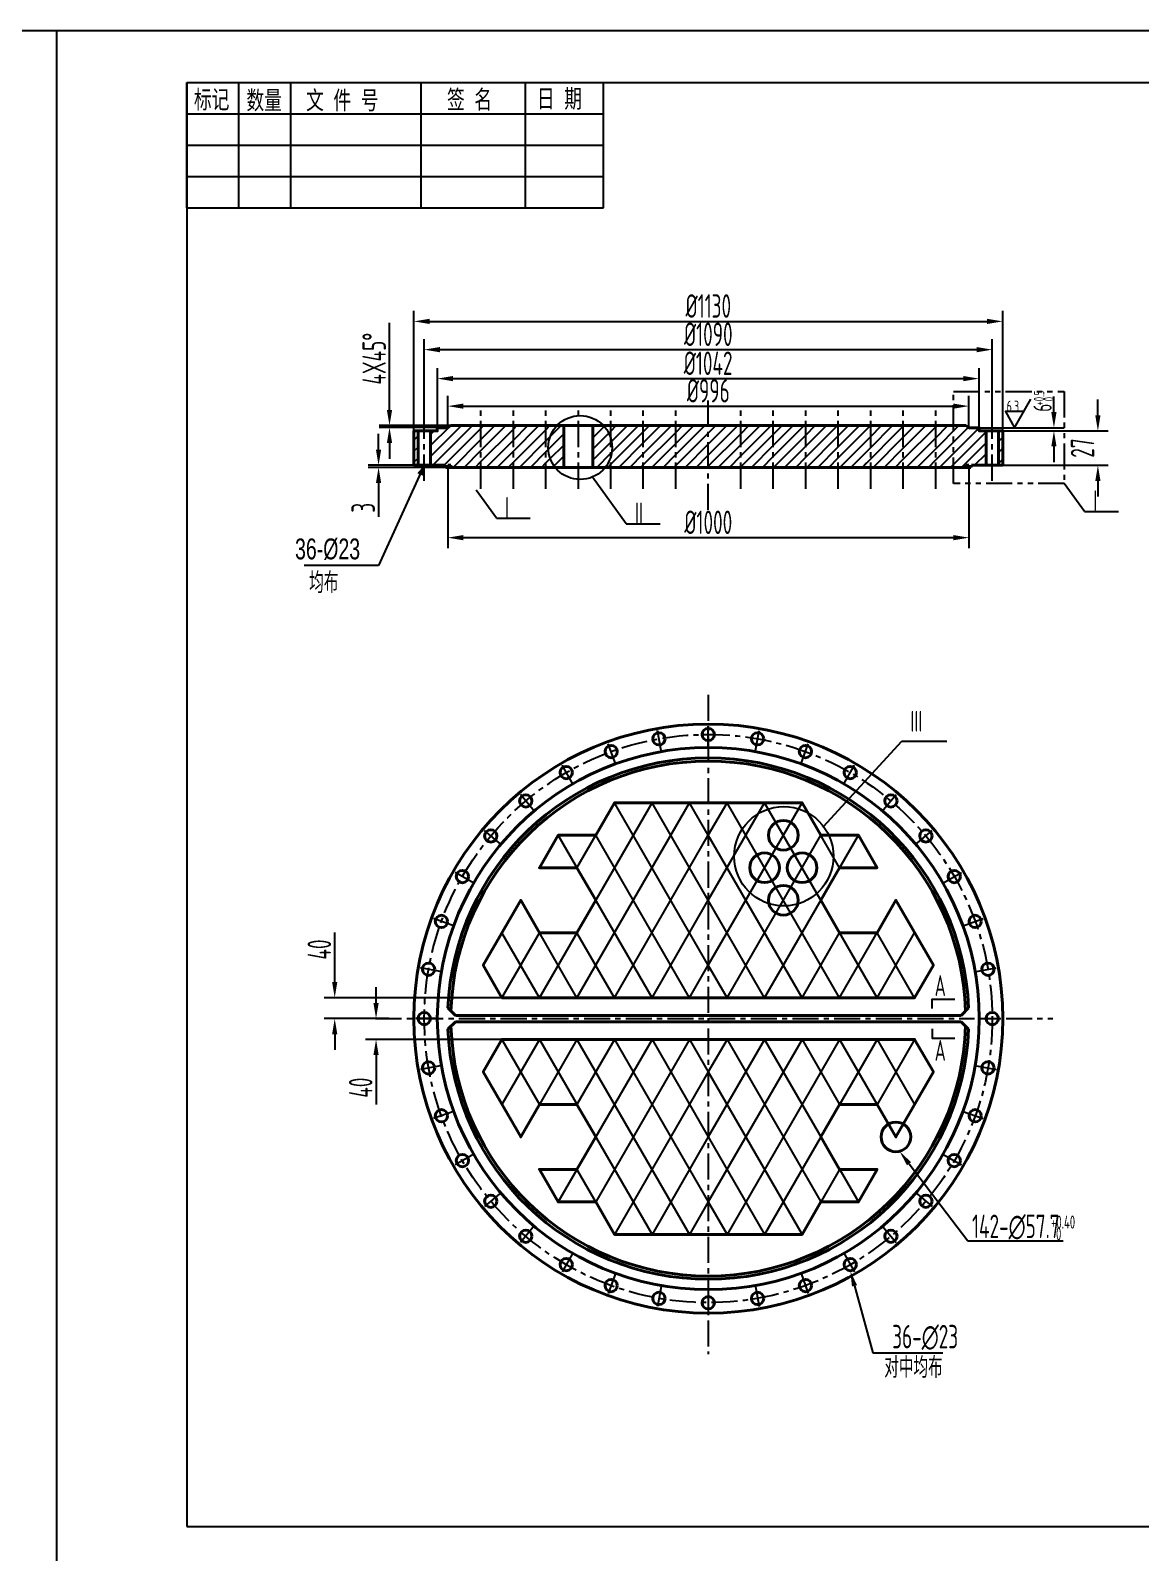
# Model space of a CAD drawing. Extents: x -857 to 594, y 0 to 1194.
# Drawn here: x -441.5 to -228.5, y 901.9 to 1193.9 of the extents above; entities that cross this region are included whole.
import ezdxf

# ---------------------------------------------------------------- set-up
doc = ezdxf.new("R2010")
doc.units = 0
doc.header["$LTSCALE"] = 2
doc.header["$MEASUREMENT"] = 0
doc.linetypes.add('CENTERX2', pattern=[4, 2.5, -0.5, 0.5, -0.5])
doc.linetypes.add('PHANTOMX2', pattern=[5, 2.5, -0.5, 0.5, -0.5, 0.5, -0.5])
doc.layers.get('0').update_dxf_attribs({"linetype": 'CONTINUOUS'})
doc.layers.get('DEFPOINTS').update_dxf_attribs({"linetype": 'CONTINUOUS'})
for name, color, linetype in [('16CEN', 6, 'CENTERX2'), ('16CON2', 3, 'CONTINUOUS'), ('16DIM', 3, 'CONTINUOUS'), ('16TXT', 3, 'CONTINUOUS'), ('PHANTOMX2', 3, 'PHANTOMX2')]:
    doc.layers.add(name, color=color, linetype=linetype)
doc.layers.add('16CON', color=7, linetype='CONTINUOUS', lineweight=40)
doc.styles.add('GREEKC', font='greekc.shx', dxfattribs={"width": 0.7, "bigfont": 'hztxt2.shx'})
doc.styles.add('HZ', font='ascii.shx', dxfattribs={"width": 0.7, "bigfont": 'hztxt2.shx'})
doc.dimstyles.get("Standard").update_dxf_attribs({"dimtxt": 4.5, "dimasz": 3, "dimexe": 2, "dimexo": 0.0625, "dimgap": 0.7, "dimtad": 1, "dimdec": 4, "dimzin": 0, "dimdsep": 46, "dimtxsty": 'HZ', "dimcen": 0.09, "dimadec": 0, "dimazin": 0, "dimtfac": 1, "dimtdec": 4, "dimtofl": 0, "dimtmove": 0, "dimatfit": 3, "dimfxl": 0, "dimtolj": 1, "dimtzin": 0, "dimarcsym": 0})

# ---------------------------------------------------------------- blocks, each defined once
blk = doc.blocks.new('*D190')
at = {"layer": '16CON2', "color": 0, "lineweight": -2}
for p, q in [((-361.41, 1117.75), (-361.41, 1123.83)), ((-358.41, 1121.83), (-264.41, 1121.83)), ((-261.41, 1117.75), (-261.41, 1123.83))]:
    blk.add_line(p, q, dxfattribs=at)
at = {"layer": '16CON2', "color": 0}
for points in [[(-358.41, 1122.33), (-358.41, 1121.33), (-361.41, 1121.83)], [(-264.41, 1122.33), (-264.41, 1121.33), (-261.41, 1121.83)]]:
    blk.add_solid(points, dxfattribs=at)
at = {"layer": 'DEFPOINTS', "color": 0}
for p in [(-261.41, 1121.83), (-361.41, 1117.69), (-261.41, 1117.69)]:
    blk.add_point(p, dxfattribs=at)
at = {"layer": '16CON2', "color": 0, "insert": (-311.41, 1124.78), "char_height": 4.5, "attachment_point": 5, "style": 'HZ'}
blk.add_mtext('\\A1;%%C996', dxfattribs=at)
blk = doc.blocks.new('*D189')
at = {"layer": '16CON2', "color": 0, "lineweight": -2}
for p, q in [((-363.41, 1117.75), (-363.41, 1129.11)), ((-259.46, 1117.75), (-259.46, 1129.11)), ((-360.41, 1127.11), (-262.46, 1127.11))]:
    blk.add_line(p, q, dxfattribs=at)
at = {"layer": '16CON2', "color": 0}
for points in [[(-360.41, 1127.61), (-360.41, 1126.61), (-363.41, 1127.11)], [(-262.46, 1127.61), (-262.46, 1126.61), (-259.46, 1127.11)]]:
    blk.add_solid(points, dxfattribs=at)
at = {"layer": 'DEFPOINTS', "color": 0}
for p in [(-259.46, 1127.11), (-363.41, 1117.69), (-259.46, 1117.69)]:
    blk.add_point(p, dxfattribs=at)
at = {"layer": '16CON2', "color": 0, "insert": (-311.44, 1130.06), "char_height": 4.5, "attachment_point": 5, "style": 'HZ'}
blk.add_mtext('\\A1;%%C1042', dxfattribs=at)
blk = doc.blocks.new('*D188')
at = {"layer": '16CON2', "color": 0, "lineweight": -2}
for p, q in [((-365.91, 1119.19), (-365.91, 1134.67)), ((-256.91, 1119.05), (-256.91, 1134.67)), ((-362.91, 1132.67), (-259.91, 1132.67))]:
    blk.add_line(p, q, dxfattribs=at)
at = {"layer": '16CON2', "color": 0}
for points in [[(-362.91, 1133.17), (-362.91, 1132.17), (-365.91, 1132.67)], [(-259.91, 1133.17), (-259.91, 1132.17), (-256.91, 1132.67)]]:
    blk.add_solid(points, dxfattribs=at)
at = {"layer": 'DEFPOINTS', "color": 0}
for p in [(-256.91, 1132.67), (-365.91, 1119.13), (-256.91, 1118.98)]:
    blk.add_point(p, dxfattribs=at)
at = {"layer": '16CON2', "color": 0, "insert": (-311.41, 1135.62), "char_height": 4.5, "attachment_point": 5, "style": 'HZ'}
blk.add_mtext('\\A1;%%C1090', dxfattribs=at)
blk = doc.blocks.new('*D187')
at = {"layer": '16CON2', "color": 0, "lineweight": -2}
for p, q in [((-367.91, 1117.15), (-367.91, 1140.09)), ((-254.91, 1117.15), (-254.91, 1140.09)), ((-364.91, 1138.09), (-257.91, 1138.09))]:
    blk.add_line(p, q, dxfattribs=at)
at = {"layer": '16CON2', "color": 0}
for points in [[(-364.91, 1138.59), (-364.91, 1137.59), (-367.91, 1138.09)], [(-257.91, 1138.59), (-257.91, 1137.59), (-254.91, 1138.09)]]:
    blk.add_solid(points, dxfattribs=at)
at = {"layer": 'DEFPOINTS', "color": 0}
for p in [(-254.91, 1138.09), (-367.91, 1117.09), (-254.91, 1117.09)]:
    blk.add_point(p, dxfattribs=at)
at = {"layer": '16CON2', "color": 0, "insert": (-311.41, 1141.04), "char_height": 4.5, "attachment_point": 5, "style": 'HZ'}
blk.add_mtext('\\A1;%%C1130', dxfattribs=at)
blk = doc.blocks.new('*D191')
at = {"layer": '16CON2', "color": 0, "lineweight": -2}
for p, q in [((-361.41, 1110.03), (-361.41, 1094.6)), ((-261.41, 1110.03), (-261.41, 1094.6)), ((-358.41, 1096.6), (-264.41, 1096.6))]:
    blk.add_line(p, q, dxfattribs=at)
at = {"layer": '16CON2', "color": 0}
for points in [[(-358.41, 1097.1), (-358.41, 1096.1), (-361.41, 1096.6)], [(-264.41, 1097.1), (-264.41, 1096.1), (-261.41, 1096.6)]]:
    blk.add_solid(points, dxfattribs=at)
at = {"layer": 'DEFPOINTS', "color": 0}
for p in [(-361.41, 1110.09), (-261.41, 1110.09), (-261.41, 1096.6)]:
    blk.add_point(p, dxfattribs=at)
at = {"layer": '16CON2', "color": 0, "insert": (-311.41, 1099.55), "char_height": 4.5, "attachment_point": 5, "style": 'HZ'}
blk.add_mtext('\\A1;%%C1000', dxfattribs=at)
blk = doc.blocks.new('*D185')
at = {"layer": '16CON2', "color": 0, "lineweight": -2}
for p, q in [((-383.1, 1011.34), (-383.1, 1020.84)), ((-351.07, 1008.34), (-385.1, 1008.34)), ((-374.57, 1004.34), (-385.1, 1004.34)), ((-383.1, 1001.34), (-383.1, 998.34))]:
    blk.add_line(p, q, dxfattribs=at)
at = {"layer": '16CON2', "color": 0}
for points in [[(-383.6, 1011.34), (-382.6, 1011.34), (-383.1, 1008.34)], [(-383.6, 1001.34), (-382.6, 1001.34), (-383.1, 1004.34)]]:
    blk.add_solid(points, dxfattribs=at)
at = {"layer": 'DEFPOINTS', "color": 0}
for p in [(-383.1, 1008.34), (-351.01, 1008.34), (-374.51, 1004.34)]:
    blk.add_point(p, dxfattribs=at)
at = {"layer": '16CON2', "color": 0, "insert": (-386.05, 1017.59), "char_height": 4.5, "attachment_point": 5, "rotation": 90, "style": 'HZ'}
blk.add_mtext('\\A1;40', dxfattribs=at)
blk = doc.blocks.new('*D186')
at = {"layer": '16CON2', "color": 0, "lineweight": -2}
for p, q in [((-375.17, 1007.34), (-375.17, 1010.34)), ((-372.69, 1004.34), (-377.17, 1004.34)), ((-351.07, 1000.34), (-377.17, 1000.34)), ((-375.17, 997.34), (-375.17, 987.84))]:
    blk.add_line(p, q, dxfattribs=at)
at = {"layer": '16CON2', "color": 0}
for points in [[(-375.67, 1007.34), (-374.67, 1007.34), (-375.17, 1004.34)], [(-375.67, 997.34), (-374.67, 997.34), (-375.17, 1000.34)]]:
    blk.add_solid(points, dxfattribs=at)
at = {"layer": 'DEFPOINTS', "color": 0}
for p in [(-372.62, 1004.34), (-375.17, 1000.34), (-351.01, 1000.34)]:
    blk.add_point(p, dxfattribs=at)
at = {"layer": '16CON2', "color": 0, "insert": (-378.12, 991.09), "char_height": 4.5, "attachment_point": 5, "rotation": 90, "style": 'HZ'}
blk.add_mtext('\\A1;40', dxfattribs=at)
blk = doc.blocks.new('*D192')
at = {"layer": '16CON2', "color": 0, "lineweight": -2}
for p, q in [((-372.59, 1121.09), (-372.59, 1137.79)), ((-360.87, 1118.09), (-374.59, 1118.09)), ((-363.47, 1117.75), (-374.59, 1117.75)), ((-372.59, 1114.75), (-372.59, 1111.75))]:
    blk.add_line(p, q, dxfattribs=at)
at = {"layer": '16CON2', "color": 0}
for points in [[(-373.09, 1121.09), (-372.09, 1121.09), (-372.59, 1118.09)], [(-373.09, 1114.75), (-372.09, 1114.75), (-372.59, 1117.75)]]:
    blk.add_solid(points, dxfattribs=at)
at = {"layer": 'DEFPOINTS', "color": 0}
for p in [(-372.59, 1118.09), (-363.41, 1117.75), (-360.81, 1118.09)]:
    blk.add_point(p, dxfattribs=at)
at = {"layer": '16CON2', "color": 0, "insert": (-375.54, 1130.94), "char_height": 4.5, "attachment_point": 5, "rotation": 90, "style": 'HZ'}
blk.add_mtext('\\A1;4X45%%D', dxfattribs=at)
blk = doc.blocks.new('*D194')
at = {"layer": '16CON2', "color": 0, "lineweight": -2}
for p, q in [((-374.69, 1113.49), (-374.69, 1116.49)), ((-367.97, 1110.49), (-376.69, 1110.49)), ((-361.87, 1110.09), (-376.69, 1110.09)), ((-374.69, 1107.09), (-374.69, 1100.59))]:
    blk.add_line(p, q, dxfattribs=at)
at = {"layer": '16CON2', "color": 0}
for points in [[(-375.19, 1113.49), (-374.19, 1113.49), (-374.69, 1110.49)], [(-375.19, 1107.09), (-374.19, 1107.09), (-374.69, 1110.09)]]:
    blk.add_solid(points, dxfattribs=at)
at = {"layer": 'DEFPOINTS', "color": 0}
for p in [(-374.69, 1110.09), (-367.91, 1110.49), (-361.81, 1110.09)]:
    blk.add_point(p, dxfattribs=at)
at = {"layer": '16CON2', "color": 0, "insert": (-377.64, 1102.34), "char_height": 4.5, "attachment_point": 5, "rotation": 90, "style": 'HZ'}
blk.add_mtext('\\A1;3', dxfattribs=at)
blk = doc.blocks.new('*D195')
at = {"layer": '16CON2', "color": 0, "lineweight": -2}
for p, q in [((-236.65, 1120.09), (-236.65, 1123.09)), ((-243.69, 1117.09), (-234.65, 1117.09)), ((-254.85, 1110.49), (-234.65, 1110.49)), ((-236.65, 1107.49), (-236.65, 1104.49))]:
    blk.add_line(p, q, dxfattribs=at)
at = {"layer": '16CON2', "color": 0}
for points in [[(-237.15, 1120.09), (-236.15, 1120.09), (-236.65, 1117.09)], [(-237.15, 1107.49), (-236.15, 1107.49), (-236.65, 1110.49)]]:
    blk.add_solid(points, dxfattribs=at)
at = {"layer": 'DEFPOINTS', "color": 0}
for p in [(-243.75, 1117.09), (-236.65, 1117.09), (-254.91, 1110.49)]:
    blk.add_point(p, dxfattribs=at)
at = {"layer": '16CON2', "color": 0, "insert": (-239.6, 1113.79), "char_height": 4.5, "attachment_point": 5, "rotation": 90, "style": 'HZ'}
blk.add_mtext('\\A1;27', dxfattribs=at)
blk = doc.blocks.new('*D193')
at = {"layer": '16CON2', "color": 0, "lineweight": -2}
for p, q in [((-245.09, 1120.69), (-245.09, 1123.69)), ((-259.4, 1117.69), (-243.09, 1117.69)), ((-254.85, 1117.09), (-243.09, 1117.09)), ((-245.09, 1114.09), (-245.09, 1111.09))]:
    blk.add_line(p, q, dxfattribs=at)
at = {"layer": '16CON2', "color": 0}
for points in [[(-245.59, 1120.69), (-244.59, 1120.69), (-245.09, 1117.69)], [(-245.59, 1114.09), (-244.59, 1114.09), (-245.09, 1117.09)]]:
    blk.add_solid(points, dxfattribs=at)
at = {"layer": 'DEFPOINTS', "color": 0}
for p in [(-259.46, 1117.69), (-254.91, 1117.09), (-245.09, 1117.69)]:
    blk.add_point(p, dxfattribs=at)

msp = doc.modelspace()

# ---------------------------------------------------------------- linework, layer by layer
for p, q in [((-411.49588, 1183.90469), (-25.99588, 1183.90469)), ((-411.49588, 1183.90469), (-411.49588, 906.90469)), ((-411.49588, 906.90469), (-25.99588, 906.90469))]:
    msp.add_line(p, q)
at = {"layer": '16CEN'}
for p, q in [((-355.05635, 1105.99237), (-355.05635, 1121.3981)), ((-348.82135, 1105.99237), (-348.82135, 1121.3981)), ((-342.58635, 1105.99237), (-342.58635, 1121.3981)), ((-336.35135, 1105.99237), (-336.35135, 1121.3981)), ((-330.11635, 1105.99237), (-330.11635, 1121.3981)), ((-323.88135, 1105.99237), (-323.88135, 1121.3981)), ((-317.64635, 1105.99237), (-317.64635, 1121.3981)), ((-311.41135, 1101.92932), (-311.41135, 1123.53684)), ((-305.17635, 1105.99237), (-305.17635, 1121.3981)), ((-298.94135, 1105.99237), (-298.94135, 1121.3981)), ((-292.70635, 1105.99237), (-292.70635, 1121.3981)), ((-286.47135, 1105.99237), (-286.47135, 1121.3981)), ((-280.23635, 1105.99237), (-280.23635, 1121.3981)), ((-274.00135, 1105.99237), (-274.00135, 1121.3981)), ((-274.00135, 1105.99237), (-274.00135, 1121.3981)), ((-267.76635, 1105.99237), (-267.76635, 1121.3981)), ((-365.91135, 1107.53281), (-365.91135, 1119.92129)), ((-256.91135, 1107.53281), (-256.91135, 1119.92129)), ((-311.41135, 1066.45311), (-311.41135, 939.98608)), ((-311.41135, 1056.18417), (-311.41135, 1060.44351)), ((-329.14352, 1053.05751), (-330.6003, 1057.05998)), ((-320.41421, 1055.39652), (-321.15384, 1059.59115)), ((-302.40849, 1055.39652), (-301.66887, 1059.59115)), ((-293.67918, 1053.05751), (-292.2224, 1057.05998)), ((-337.33405, 1049.2382), (-339.46372, 1052.9269)), ((-285.48865, 1049.2382), (-283.35898, 1052.9269)), ((-344.73693, 1044.05465), (-347.47478, 1047.3175)), ((-278.08577, 1044.05465), (-275.34792, 1047.3175)), ((-351.12723, 1037.66435), (-354.39007, 1040.4022)), ((-271.69547, 1037.66435), (-268.43263, 1040.4022)), ((-356.31078, 1030.26147), (-359.99948, 1032.39114)), ((-266.51192, 1030.26147), (-262.82322, 1032.39114)), ((-360.13009, 1022.07094), (-364.13256, 1023.52772)), ((-262.69262, 1022.07094), (-258.69014, 1023.52772)), ((-362.4691, 1013.34163), (-366.66373, 1014.08126)), ((-260.3536, 1013.34163), (-256.15897, 1014.08126)), ((-375.2616, 1004.33877), (-260.30315, 1004.33877)), ((-363.25675, 1004.33877), (-367.51609, 1004.33877)), ((-259.56596, 1004.33877), (-255.30661, 1004.33877)), ((-254.28274, 1004.33877), (-245.32074, 1004.33877)), ((-362.4691, 995.33591), (-366.66373, 994.59629)), ((-260.3536, 995.33591), (-256.15897, 994.59629)), ((-360.13009, 986.6066), (-364.13256, 985.14982)), ((-262.69262, 986.6066), (-258.69014, 985.14982)), ((-356.31078, 978.41608), (-359.99948, 976.2864)), ((-266.51192, 978.41608), (-262.82322, 976.2864)), ((-351.12723, 971.0132), (-354.39007, 968.27534)), ((-271.69547, 971.0132), (-268.43263, 968.27534)), ((-344.73693, 964.6229), (-347.47478, 961.36005)), ((-278.08577, 964.6229), (-275.34792, 961.36005)), ((-337.33405, 959.43934), (-339.46372, 955.75065)), ((-285.48865, 959.43934), (-283.35898, 955.75065)), ((-329.14352, 955.62004), (-330.6003, 951.61757)), ((-293.67918, 955.62004), (-292.2224, 951.61757)), ((-320.41421, 953.28103), (-321.15384, 949.08639)), ((-311.41135, 952.49338), (-311.41135, 948.23404)), ((-302.40849, 953.28103), (-301.66887, 949.08639))]:
    msp.add_line(p, q, dxfattribs=at)
msp.add_circle((-311.41135, 1004.33877), 54.5, dxfattribs=at)
at = {"layer": '16CON'}
for p, q in [((-367.91135, 1110.48913), (-367.91135, 1117.08913)), ((-367.11135, 1110.48913), (-367.11135, 1117.08913)), ((-364.71135, 1110.48913), (-364.71135, 1117.08913)), ((-360.81135, 1118.08913), (-311.41135, 1118.08913)), ((-339.15135, 1110.08913), (-339.15135, 1118.08913)), ((-333.55135, 1110.08913), (-333.55135, 1118.08913)), ((-262.01135, 1118.08913), (-311.41135, 1118.08913)), ((-258.11135, 1110.48913), (-258.11135, 1117.08913)), ((-255.71135, 1110.48913), (-255.71135, 1117.08913)), ((-254.91135, 1110.48913), (-254.91135, 1117.08913)), ((-367.91135, 1110.48913), (-361.9223, 1110.48913)), ((-361.81135, 1110.08913), (-311.41135, 1110.08913)), ((-361.41135, 1110.48913), (-360.81135, 1110.48913)), ((-360.81135, 1110.08913), (-360.81135, 1110.48913)), ((-261.01135, 1110.08913), (-311.41135, 1110.08913)), ((-262.01135, 1110.08913), (-262.01135, 1110.48913)), ((-261.41135, 1110.48913), (-262.01135, 1110.48913)), ((-254.91135, 1110.48913), (-260.90041, 1110.48913)), ((-359.91135, 1004.93877), (-262.91135, 1004.93877)), ((-359.91135, 1003.73877), (-262.91135, 1003.73877))]:
    msp.add_line(p, q, dxfattribs=at)
for points in [[(-367.91135, 1117.08913), (-363.41135, 1117.08913), (-363.41135, 1117.68913), (-361.41135, 1117.68913), (-360.81135, 1118.08913)], [(-254.91135, 1117.08913), (-259.41135, 1117.08913), (-259.41135, 1117.68913), (-261.41135, 1117.68913), (-262.01135, 1118.08913)], [(-361.41135, 1110.08913), (-361.41135, 1110.48913)], [(-261.41135, 1110.08913), (-261.41135, 1110.48913)], [(-311.41135, 1008.33877), (-351.01135, 1008.33877), (-354.61135, 1014.57416), (-347.41135, 1027.04492), (-343.81135, 1020.80954), (-336.61135, 1020.80954), (-333.01135, 1027.04492), (-336.61135, 1033.2803), (-343.81135, 1033.2803), (-340.21135, 1039.51569), (-333.01135, 1039.51569), (-329.41135, 1045.75107), (-311.41135, 1045.75107)], [(-311.41135, 1008.33877), (-271.81135, 1008.33877), (-268.21135, 1014.57416), (-275.41135, 1027.04492), (-279.01135, 1020.80954), (-286.21135, 1020.80954), (-289.81135, 1027.04492), (-286.21135, 1033.2803), (-279.01135, 1033.2803), (-282.61135, 1039.51569), (-289.81135, 1039.51569), (-293.41135, 1045.75107), (-311.41135, 1045.75107)], [(-359.91135, 1004.93877), (-361.36899, 1006.39642)], [(-262.91135, 1004.93877), (-261.45371, 1006.39642)], [(-359.91135, 1003.73877), (-361.36899, 1002.28113)], [(-262.91135, 1003.73877), (-261.45371, 1002.28113)], [(-311.41135, 1000.33877), (-351.01135, 1000.33877), (-354.61135, 994.10339), (-347.41135, 981.63262), (-343.81135, 987.86801), (-336.61135, 987.86801), (-333.01135, 981.63262), (-336.61135, 975.39724), (-343.81135, 975.39724), (-340.21135, 969.16186), (-333.01135, 969.16186), (-329.41135, 962.92648), (-311.41135, 962.92648)], [(-311.41135, 1000.33877), (-271.81135, 1000.33877), (-268.21135, 994.10339), (-275.41135, 981.63262), (-279.01135, 987.86801), (-286.21135, 987.86801), (-289.81135, 981.63262), (-286.21135, 975.39724), (-279.01135, 975.39724), (-282.61135, 969.16186), (-289.81135, 969.16186), (-293.41135, 962.92648), (-311.41135, 962.92648)]]:
    msp.add_lwpolyline(points, dxfattribs=at)
for centre, radius in [((-311.41135, 1004.33877), 56.5), ((-311.41135, 1058.83877), 1.18022), ((-320.87518, 1058.0108), 1.18022), ((-301.94753, 1058.0108), 1.18022), ((-311.41135, 1004.33877), 52), ((-330.05145, 1055.55202), 1.18022), ((-292.77125, 1055.55202), 1.18022), ((-338.66135, 1051.53716), 1.18022), ((-284.16135, 1051.53716), 1.18022), ((-346.44328, 1046.0882), 1.18022), ((-276.37943, 1046.0882), 1.18022), ((-353.16077, 1039.3707), 1.18022), ((-297.01135, 1039.51569), 2.85), ((-269.66193, 1039.3707), 1.18022), ((-300.61135, 1033.2803), 2.85), ((-293.41135, 1033.2803), 2.85), ((-358.60974, 1031.58877), 1.18022), ((-264.21297, 1031.58877), 1.18022), ((-297.01135, 1027.04492), 2.85), ((-362.6246, 1022.97887), 1.18022), ((-260.1981, 1022.97887), 1.18022), ((-365.08337, 1013.8026), 1.18022), ((-257.73933, 1013.8026), 1.18022), ((-365.91135, 1004.33877), 1.18022), ((-256.91135, 1004.33877), 1.18022), ((-365.08337, 994.87495), 1.18022), ((-257.73933, 994.87495), 1.18022), ((-362.6246, 985.69868), 1.18022), ((-275.41135, 981.63262), 2.85), ((-260.1981, 985.69868), 1.18022), ((-358.60974, 977.08877), 1.18022), ((-264.21297, 977.08877), 1.18022), ((-353.16077, 969.30685), 1.18022), ((-269.66193, 969.30685), 1.18022), ((-346.44328, 962.58935), 1.18022), ((-276.37943, 962.58935), 1.18022), ((-338.66135, 957.14039), 1.18022), ((-284.16135, 957.14039), 1.18022), ((-330.05145, 953.12553), 1.18022), ((-292.77125, 953.12553), 1.18022), ((-320.87518, 950.66675), 1.18022), ((-311.41135, 949.83877), 1.18022), ((-301.94753, 950.66675), 1.18022)]:
    msp.add_circle(centre, radius, dxfattribs=at)
for centre, radius, start, end in [((-363.03284, 1109.96572), 1.22771, 5.7690486, 25.2348226), ((-259.78986, 1109.96572), 1.22771, 154.7651774, 174.2309514), ((-311.41135, 1004.33877), 50, 2.3585514, 177.6414486), ((-311.41135, 1004.33877), 49.4, 1.7143602, 178.2856398), ((-311.41135, 1004.33877), 50, 182.3585514, 357.6414486), ((-311.41135, 1004.33877), 49.4, 181.7143602, 358.2856398)]:
    msp.add_arc(centre, radius, start, end, dxfattribs=at)
at = {"layer": '16CON2'}
for p, q in [((-856.99588, 1193.90469), (-15.99588, 1193.90469)), ((-367.91135, 1115.30648), (-367.11135, 1116.10648)), ((-364.71135, 1112.14252), (-358.76474, 1118.08913)), ((-364.71135, 1114.26384), (-361.03549, 1117.9397)), ((-364.71135, 1116.38516), (-364.00738, 1117.08913)), ((-364.24342, 1110.48913), (-356.64342, 1118.08913)), ((-363.41135, 1117.68516), (-363.40738, 1117.68913)), ((-362.1221, 1110.48913), (-355.05635, 1117.55488)), ((-355.05635, 1117.55488), (-354.5221, 1118.08913)), ((-355.05635, 1113.31224), (-350.27946, 1118.08913)), ((-355.05635, 1115.43356), (-352.40078, 1118.08913)), ((-355.05635, 1111.19092), (-348.82135, 1117.42592)), ((-348.82135, 1117.42592), (-348.15814, 1118.08913)), ((-348.82135, 1113.18328), (-343.9155, 1118.08913)), ((-348.82135, 1115.3046), (-346.03682, 1118.08913)), ((-348.82135, 1111.06196), (-342.58635, 1117.29696)), ((-342.58635, 1117.29696), (-341.79418, 1118.08913)), ((-342.58635, 1115.17564), (-341.74961, 1116.01238)), ((-342.11688, 1113.52379), (-339.15135, 1116.48932)), ((-341.74961, 1116.01238), (-339.67286, 1118.08913)), ((-333.55135, 1117.84668), (-333.3089, 1118.08913)), ((-333.55135, 1115.72536), (-331.36564, 1117.91107)), ((-333.55135, 1113.60404), (-330.51513, 1116.64025)), ((-331.36564, 1117.91107), (-331.18758, 1118.08913)), ((-330.51513, 1116.64025), (-330.11635, 1117.03904)), ((-330.11635, 1117.03904), (-329.06626, 1118.08913)), ((-330.11635, 1110.67508), (-323.88135, 1116.91008)), ((-329.97651, 1115.05755), (-326.94494, 1118.08913)), ((-329.93291, 1112.97984), (-324.82362, 1118.08913)), ((-323.88135, 1116.91008), (-322.7023, 1118.08913)), ((-323.88135, 1112.66744), (-318.45966, 1118.08913)), ((-323.88135, 1114.78876), (-320.58098, 1118.08913)), ((-323.88135, 1110.54612), (-317.64635, 1116.78112)), ((-317.64635, 1112.53847), (-312.0957, 1118.08913)), ((-317.64635, 1116.78112), (-316.33834, 1118.08913)), ((-317.64635, 1114.65979), (-314.21702, 1118.08913)), ((-317.64635, 1110.41715), (-311.41135, 1116.65215)), ((-311.41135, 1116.65215), (-309.97438, 1118.08913)), ((-311.41135, 1112.40951), (-305.73173, 1118.08913)), ((-311.41135, 1114.53083), (-307.85305, 1118.08913)), ((-311.41135, 1110.28819), (-305.17635, 1116.52319)), ((-305.17635, 1116.52319), (-303.61041, 1118.08913)), ((-305.17635, 1112.28055), (-299.36777, 1118.08913)), ((-305.17635, 1114.40187), (-301.48909, 1118.08913)), ((-305.17635, 1110.15923), (-298.94135, 1116.39423)), ((-298.94135, 1116.39423), (-297.24645, 1118.08913)), ((-298.94135, 1112.15159), (-293.00381, 1118.08913)), ((-298.94135, 1114.27291), (-295.12513, 1118.08913)), ((-298.88249, 1110.08913), (-292.70635, 1116.26527)), ((-292.70635, 1116.26527), (-290.88249, 1118.08913)), ((-292.70635, 1112.02263), (-286.63985, 1118.08913)), ((-292.70635, 1114.14395), (-288.76117, 1118.08913)), ((-292.51853, 1110.08913), (-286.47135, 1116.13631)), ((-286.47135, 1116.13631), (-284.51853, 1118.08913)), ((-286.47135, 1111.89367), (-280.27589, 1118.08913)), ((-286.47135, 1114.01499), (-282.39721, 1118.08913)), ((-286.15457, 1110.08913), (-280.23635, 1116.00735)), ((-281.91193, 1110.08913), (-274.00135, 1117.99971)), ((-280.23635, 1113.88603), (-276.03325, 1118.08913)), ((-280.23635, 1116.00735), (-278.15457, 1118.08913)), ((-279.79061, 1110.08913), (-274.00135, 1115.87839)), ((-274.00135, 1113.75707), (-269.66929, 1118.08913)), ((-274.00135, 1117.99971), (-273.91193, 1118.08913)), ((-274.00135, 1115.87839), (-271.79061, 1118.08913)), ((-274.00135, 1111.63575), (-267.76635, 1117.87075)), ((-273.42665, 1110.08913), (-267.76635, 1115.74943)), ((-267.76635, 1117.87075), (-267.54797, 1118.08913)), ((-267.76635, 1113.62811), (-263.30533, 1118.08913)), ((-267.76635, 1115.74943), (-265.42665, 1118.08913)), ((-267.76635, 1111.50679), (-261.51494, 1117.75819)), ((-267.06269, 1110.08913), (-259.46269, 1117.68913)), ((-264.94137, 1110.08913), (-258.11135, 1116.91915)), ((-255.71135, 1115.0765), (-254.91135, 1115.8765)), ((-367.91135, 1113.18516), (-367.11135, 1113.98516)), ((-360.40078, 1110.08913), (-355.05635, 1115.43356)), ((-358.27946, 1110.08913), (-355.05635, 1113.31224)), ((-354.03682, 1110.08913), (-348.82135, 1115.3046)), ((-351.9155, 1110.08913), (-348.82135, 1113.18328)), ((-347.67286, 1110.08913), (-342.58635, 1115.17564)), ((-345.55154, 1110.08913), (-342.58635, 1113.05432)), ((-342.58635, 1113.05432), (-342.11688, 1113.52379)), ((-341.74915, 1111.7702), (-339.15135, 1114.368)), ((-333.55135, 1111.48272), (-330.11635, 1114.91772)), ((-332.82362, 1110.08913), (-330.11635, 1112.7964)), ((-328.58098, 1110.08913), (-323.88135, 1114.78876)), ((-326.45966, 1110.08913), (-323.88135, 1112.66744)), ((-322.21702, 1110.08913), (-317.64635, 1114.65979)), ((-320.0957, 1110.08913), (-317.64635, 1112.53847)), ((-315.85305, 1110.08913), (-311.41135, 1114.53083)), ((-309.48909, 1110.08913), (-305.17635, 1114.40187)), ((-303.12513, 1110.08913), (-298.94135, 1114.27291)), ((-296.76117, 1110.08913), (-292.70635, 1114.14395)), ((-290.39721, 1110.08913), (-286.47135, 1114.01499)), ((-284.03325, 1110.08913), (-280.23635, 1113.88603)), ((-277.66929, 1110.08913), (-274.00135, 1113.75707)), ((-271.30533, 1110.08913), (-267.76635, 1113.62811)), ((-262.82005, 1110.08913), (-258.11135, 1114.79783)), ((-260.29873, 1110.48913), (-258.11135, 1112.6765)), ((-255.71135, 1112.95518), (-254.91135, 1113.75518)), ((-365.91135, 1110.48913), (-374.72609, 1091.24624)), ((-367.91135, 1111.06384), (-367.11135, 1111.86384)), ((-356.15814, 1110.08913), (-355.05635, 1111.19092)), ((-349.79418, 1110.08913), (-348.82135, 1111.06196)), ((-343.43022, 1110.08913), (-342.58635, 1110.933)), ((-342.58635, 1110.933), (-341.74915, 1111.7702)), ((-341.3089, 1110.08913), (-341.02071, 1110.37732)), ((-341.02071, 1110.37732), (-339.15135, 1112.24668)), ((-339.18758, 1110.08913), (-339.15135, 1110.12536)), ((-330.7023, 1110.08913), (-330.11635, 1110.67508)), ((-324.33834, 1110.08913), (-323.88135, 1110.54612)), ((-317.97438, 1110.08913), (-317.64635, 1110.41715)), ((-313.73173, 1110.08913), (-311.41135, 1112.40951)), ((-311.61041, 1110.08913), (-311.41135, 1110.28819)), ((-307.36777, 1110.08913), (-305.17635, 1112.28055)), ((-305.24645, 1110.08913), (-305.17635, 1110.15923)), ((-301.00381, 1110.08913), (-298.94135, 1112.15159)), ((-294.63985, 1110.08913), (-292.70635, 1112.02263)), ((-288.27589, 1110.08913), (-286.47135, 1111.89367)), ((-281.91193, 1110.08913), (-281.03635, 1110.96471)), ((-275.54797, 1110.08913), (-274.00135, 1111.63575)), ((-269.18401, 1110.08913), (-267.76635, 1111.50679)), ((-258.17741, 1110.48913), (-258.11135, 1110.55518)), ((-255.71135, 1110.83386), (-254.91135, 1111.63386)), ((-327.15609, 1099.27476), (-333.65262, 1108.22588)), ((-239.2028, 1101.62956), (-243.09143, 1106.98744)), ((-352.08142, 1100.34508), (-355.97005, 1105.70296)), ((-239.2028, 1101.62956), (-232.71507, 1101.62956)), ((-352.08142, 1100.34508), (-345.59369, 1100.34508)), ((-327.15609, 1099.27476), (-320.66836, 1099.27476)), ((-374.72609, 1091.24624), (-388.98489, 1091.24624)), ((-289.31988, 1041.21549), (-274.28304, 1057.54408)), ((-274.28304, 1057.54408), (-265.63195, 1057.54408)), ((-343.81135, 1008.33877), (-322.21135, 1045.75107)), ((-336.61135, 1008.33877), (-315.01135, 1045.75107)), ((-336.61135, 1033.2803), (-329.41135, 1045.75107)), ((-311.41135, 1014.57416), (-329.41135, 1045.75107)), ((-311.41135, 1027.04492), (-322.21135, 1045.75107)), ((-311.41135, 1039.51569), (-315.01135, 1045.75107)), ((-311.41135, 1014.57416), (-293.41135, 1045.75107)), ((-311.41135, 1027.04492), (-300.61135, 1045.75107)), ((-311.41135, 1039.51569), (-307.81135, 1045.75107)), ((-286.21135, 1008.33877), (-307.81135, 1045.75107)), ((-279.01135, 1008.33877), (-300.61135, 1045.75107)), ((-286.21135, 1033.2803), (-293.41135, 1045.75107)), ((-343.81135, 1033.2803), (-340.21135, 1039.51569)), ((-322.21135, 1008.33877), (-340.21135, 1039.51569)), ((-315.01135, 1008.33877), (-333.01135, 1039.51569)), ((-329.41135, 1008.33877), (-311.41135, 1039.51569)), ((-293.41135, 1008.33877), (-311.41135, 1039.51569)), ((-307.81135, 1008.33877), (-289.81135, 1039.51569)), ((-300.61135, 1008.33877), (-282.61135, 1039.51569)), ((-279.01135, 1033.2803), (-282.61135, 1039.51569)), ((-354.61135, 1014.57416), (-347.41135, 1027.04492)), ((-336.61135, 1008.33877), (-347.41135, 1027.04492)), ((-322.21135, 1008.33877), (-311.41135, 1027.04492)), ((-300.61135, 1008.33877), (-311.41135, 1027.04492)), ((-286.21135, 1008.33877), (-275.41135, 1027.04492)), ((-268.21135, 1014.57416), (-275.41135, 1027.04492)), ((-351.01135, 1008.33877), (-343.81135, 1020.80954)), ((-343.81135, 1008.33877), (-351.01135, 1020.80954)), ((-329.41135, 1008.33877), (-336.61135, 1020.80954)), ((-293.41135, 1008.33877), (-286.21135, 1020.80954)), ((-271.81135, 1008.33877), (-279.01135, 1020.80954)), ((-279.01135, 1008.33877), (-271.81135, 1020.80954)), ((-351.01135, 1008.33877), (-354.61135, 1014.57416)), ((-315.01135, 1008.33877), (-311.41135, 1014.57416)), ((-307.81135, 1008.33877), (-311.41135, 1014.57416)), ((-271.81135, 1008.33877), (-268.21135, 1014.57416)), ((-351.01135, 1000.33877), (-354.61135, 994.10339)), ((-351.01135, 1000.33877), (-343.81135, 987.86801)), ((-343.81135, 1000.33877), (-351.01135, 987.86801)), ((-336.61135, 1000.33877), (-347.41135, 981.63262)), ((-343.81135, 1000.33877), (-322.21135, 962.92648)), ((-322.21135, 1000.33877), (-340.21135, 969.16186)), ((-336.61135, 1000.33877), (-315.01135, 962.92648)), ((-329.41135, 1000.33877), (-336.61135, 987.86801)), ((-315.01135, 1000.33877), (-333.01135, 969.16186)), ((-329.41135, 1000.33877), (-311.41135, 969.16186)), ((-322.21135, 1000.33877), (-311.41135, 981.63262)), ((-315.01135, 1000.33877), (-311.41135, 994.10339)), ((-293.41135, 1000.33877), (-311.41135, 969.16186)), ((-307.81135, 1000.33877), (-311.41135, 994.10339)), ((-300.61135, 1000.33877), (-311.41135, 981.63262)), ((-307.81135, 1000.33877), (-289.81135, 969.16186)), ((-286.21135, 1000.33877), (-307.81135, 962.92648)), ((-300.61135, 1000.33877), (-282.61135, 969.16186)), ((-279.01135, 1000.33877), (-300.61135, 962.92648)), ((-293.41135, 1000.33877), (-286.21135, 987.86801)), ((-286.21135, 1000.33877), (-275.41135, 981.63262)), ((-271.81135, 1000.33877), (-279.01135, 987.86801)), ((-279.01135, 1000.33877), (-271.81135, 987.86801)), ((-271.81135, 1000.33877), (-268.21135, 994.10339)), ((-354.61135, 994.10339), (-347.41135, 981.63262)), ((-311.41135, 994.10339), (-329.41135, 962.92648)), ((-311.41135, 994.10339), (-293.41135, 962.92648)), ((-268.21135, 994.10339), (-275.41135, 981.63262)), ((-311.41135, 981.63262), (-322.21135, 962.92648)), ((-311.41135, 981.63262), (-300.61135, 962.92648)), ((-336.61135, 975.39724), (-329.41135, 962.92648)), ((-286.21135, 975.39724), (-293.41135, 962.92648)), ((-279.01135, 975.39724), (-282.61135, 969.16186)), ((-272.88799, 976.4864), (-261.57893, 961.67984)), ((-311.41135, 969.16186), (-315.01135, 962.92648)), ((-311.41135, 969.16186), (-307.81135, 962.92648)), ((-261.57893, 961.67984), (-258.57893, 961.67984)), ((-258.57893, 961.67984), (-243.32893, 961.67984)), ((-283.35991, 953.06841), (-279.8149, 940.23094)), ((-279.8149, 940.23094), (-276.8149, 940.23094)), ((-276.8149, 940.23094), (-266.4149, 940.23094))]:
    msp.add_line(p, q, dxfattribs=at)
msp.add_lwpolyline([(-366.71824, 1108.72766, 1.2, 0, 0), (-365.91135, 1110.48913, 0, 0, 0)], format="xyseb", dxfattribs=at)
for points in [[(-268.44961, 1006.27621), (-268.44961, 1008.08879), (-267.14811, 1008.08879), (-264.07184, 1008.08879)], [(-268.44961, 1002.40134), (-268.44961, 1000.58875), (-267.14811, 1000.58875), (-264.07184, 1000.58875)]]:
    msp.add_lwpolyline(points, dxfattribs=at)
for centre, radius in [((-335.99632, 1113.89191), 6.13162), ((-296.92312, 1035.47596), 9.52636)]:
    msp.add_circle(centre, radius, dxfattribs=at)
for points in [[(-273.28535, 976.18291), (-272.49064, 976.7899), (-274.70896, 978.87053)], [(-283.84187, 952.93532), (-282.87795, 953.2015), (-284.15846, 955.96017)]]:
    msp.add_solid(points, dxfattribs=at)
at = {"layer": '16TXT'}
for p, q in [((-436.49588, 1193.90469), (-436.49588, 599.90469)), ((-411.49588, 1159.90469), (-411.49588, 1183.90469)), ((-401.49588, 1159.90469), (-401.49588, 1183.90469)), ((-391.49588, 1159.90469), (-391.49588, 1183.90469)), ((-366.49588, 1159.90469), (-366.49588, 1183.90469)), ((-346.49588, 1159.90469), (-346.49588, 1183.90469)), ((-331.49588, 1159.90469), (-331.49588, 1183.90469)), ((-411.49588, 1177.90469), (-331.49588, 1177.90469)), ((-411.49588, 1171.90469), (-331.49588, 1171.90469)), ((-411.49588, 1165.90469), (-331.49588, 1165.90469)), ((-411.49588, 1159.90469), (-331.49588, 1159.90469))]:
    msp.add_line(p, q, dxfattribs=at)
at = {"layer": '16TXT', "color": 3}
msp.add_lwpolyline([(-250.75908, 1120.79037), (-254.40026, 1120.79037), (-252.67549, 1117.68913), (-249.48726, 1123.15694)], dxfattribs=at)
at = {"layer": 'PHANTOMX2'}
msp.add_lwpolyline([(-264.35529, 1124.66769), (-243.09143, 1124.66769), (-243.09143, 1106.98744), (-264.35529, 1106.98744), (-264.35529, 1124.66769)], close=True, dxfattribs=at)

# ---------------------------------------------------------------- texts
at = {"layer": '16CON2', "style": 'HZ', "width": 0.7}
for s, p in [('+0.5', (-246.93325, 1121.9675)), ('0', (-245.02718, 1122.77817))]:
    msp.add_text(s, height=2, rotation=90, dxfattribs=at).set_placement(p)
at = {"layer": '16CON2', "width": 0.7}
for s, height, style, p in [('I', 4, 'HZ', (-350.41665, 1100.40831)), ('I', 4, 'HZ', (-237.53803, 1101.69279)), ('II', 4, 'HZ', (-325.49132, 1099.33798)), ('36-%%C23', 4, 'GREEKC', (-390.71984, 1092.44086)), ('均布', 4, 'GREEKC', (-388.00218, 1085.96467)), ('III', 4, 'HZ', (-272.62645, 1059.38308)), ('A', 4, 'HZ', (-267.97633, 1008.67985)), ('A', 4, 'HZ', (-267.97633, 996.22818)), ('+0.40', 2.5, 'HZ', (-245.63237, 964.04828)), (' 0', 2.5, 'HZ', (-245.63237, 961.79306)), ('对中均布', 4, 'HZ', (-277.6432, 935.41974))]:
    msp.add_text(s, height=height, dxfattribs=dict(at, style=style)).set_placement(p)
at = {"layer": '16CON2', "char_height": 4.5, "attachment_point": 4, "style": 'HZ'}
for s, insert in [('\\A1;142-∅57.7', (-260.806, 964.34683)), ('\\A1;36-∅23', (-276.1149, 943.18094))]:
    msp.add_mtext(s, dxfattribs=dict(at, insert=insert))
at = {"layer": '16DIM', "color": 3, "linetype": 'ByBlock', "insert": (-247.26442, 1121.52719), "char_height": 3.5, "attachment_point": 5, "rotation": 90, "style": 'HZ'}
msp.add_mtext('\\A1;6', dxfattribs=at)
at = {"layer": '16TXT', "style": 'HZ', "width": 0.85}
for s, p in [('标记', (-410.12156, 1178.53546)), ('数量', (-400.04328, 1178.38275)), ('文 件 号', (-388.59069, 1178.38275)), ('签 名', (-361.56249, 1178.53546)), ('日 期', (-344.30734, 1178.68817))]:
    msp.add_text(s, height=4, dxfattribs=at).set_placement(p)
at = {"layer": '16TXT', "color": 3, "style": 'HZ', "width": 0.75}
msp.add_text('6.3', height=2.176379, dxfattribs=at).set_placement((-254.15677, 1120.72327))

# ---------------------------------------------------------------- dimensions: what is measured, and where the dimension line sits
at = {"layer": '16CON2'}
for base, p1, p2, text, picture, middle in [((-254.91135, 1138.089), (-367.91135, 1117.08913), (-254.91135, 1117.08913), '%%C1130', '*D187', (-311.41135, 1141.039)), ((-256.91135, 1132.67086), (-365.91135, 1119.1255), (-256.91135, 1118.98292), '%%C1090', '*D188', (-311.41135, 1135.62086)), ((-259.46269, 1127.11013), (-363.41135, 1117.68913), (-259.46269, 1117.68913), '%%C1042', '*D189', (-311.43702, 1130.06013)), ((-261.41135, 1121.83457), (-361.41135, 1117.68913), (-261.41135, 1117.68913), '%%C996', '*D190', (-311.41135, 1124.78457)), ((-261.41135, 1096.59743), (-361.41135, 1110.08913), (-261.41135, 1110.08913), '%%C1000', '*D191', (-311.41135, 1099.54743))]:
    dim = msp.add_linear_dim(base=base, p1=p1, p2=p2, text=text, dimstyle='Standard', dxfattribs=at)
    dim.commit()
    dim.dimension.update_dxf_attribs({"geometry": picture, "text_midpoint": middle})
for base, p1, p2, text, picture, middle in [((-372.58854, 1118.08913), (-363.41135, 1117.75163), (-360.81135, 1118.08913), '4X45%%D', '*D192', (-375.53854, 1130.93913)), ((-245.09075, 1117.68913), (-254.91135, 1117.08913), (-259.46269, 1117.68913), ' ', '*D193', (-245.09075, 1117.38913)), ((-236.64658, 1117.08913), (-254.91135, 1110.48913), (-243.75098, 1117.08913), '27', '*D195', (-239.59658, 1113.78913)), ((-374.68879, 1110.08913), (-367.91135, 1110.48913), (-361.81135, 1110.08913), '3', '*D194', (-377.63879, 1102.33913)), ((-383.10469, 1008.33877), (-374.51232, 1004.33877), (-351.01135, 1008.33877), '40', '*D185', (-386.05469, 1017.58877)), ((-375.17328, 1000.33877), (-372.62389, 1004.33877), (-351.01135, 1000.33877), '40', '*D186', (-378.12328, 991.08877))]:
    dim = msp.add_linear_dim(base=base, p1=p1, p2=p2, angle=90, text=text, dimstyle='Standard', dxfattribs=at)
    dim.commit()
    dim.dimension.update_dxf_attribs({"geometry": picture, "text_midpoint": middle})

doc.saveas('drawing.dxf')
